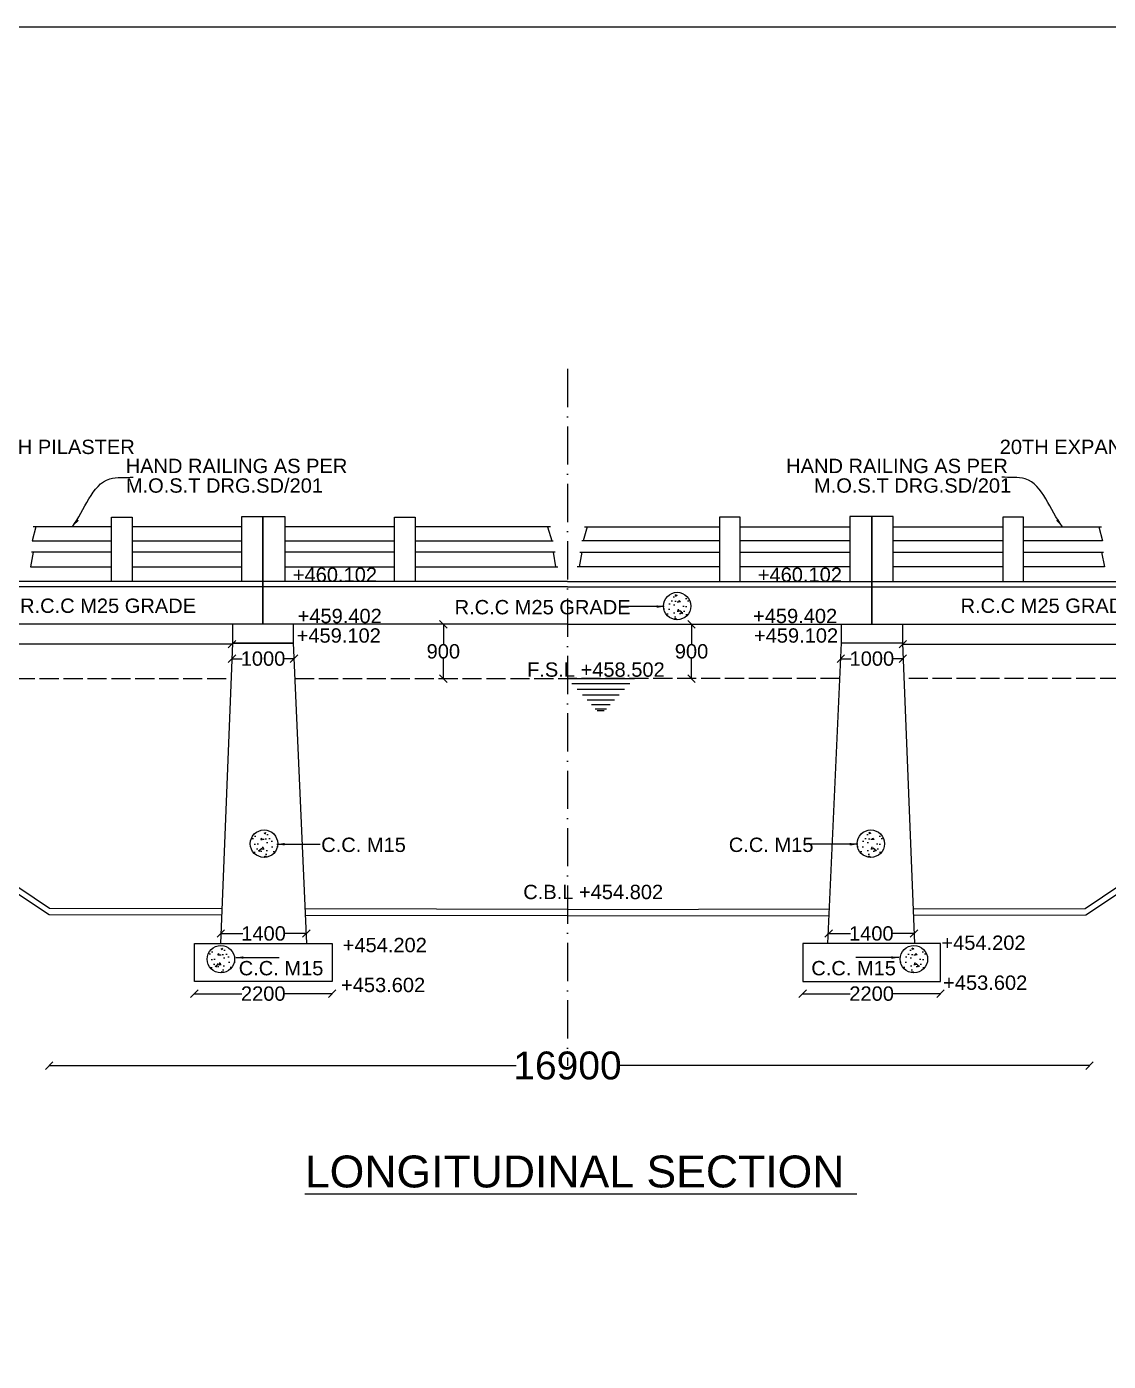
# Model space of a CAD drawing. Header units: millimetres. Extents: x 5124 to 3251958, y 2311 to 45962895.
# Drawn here: x 3207327 to 3220894, y 45946148 to 45962895 of the extents above; entities that cross this region are included whole.
import ezdxf

# ---------------------------------------------------------------- set-up
doc = ezdxf.new("R2010")
doc.units = ezdxf.units.MM
doc.header["$MEASUREMENT"] = 0
doc.linetypes.add('ACAD_ISO02W100', pattern=[15, 12, -3])
doc.linetypes.add('ACAD_ISO10W100', pattern=[18, 12, -3, 0, -3])
for name, color, linetype in [('DIMENSION', 7, 'Continuous'), ('DRAWING', 7, 'Continuous'), ('TEXT', 7, 'Continuous')]:
    doc.layers.add(name, color=color, linetype=linetype)
doc.styles.get("Standard").update_dxf_attribs({"font": 'arial.ttf', "height": 180})
doc.dimstyles.get("Standard").update_dxf_attribs({"dimtxt": 200, "dimasz": 110, "dimexe": 0.18, "dimexo": 0.0625, "dimgap": 0.09, "dimtad": 0, "dimtih": 1, "dimtoh": 1, "dimdec": 0, "dimzin": 0, "dimdsep": 46, "dimtxsty": 'Standard', "dimblk": 'OBLIQUE', "dimcen": 0.09, "dimse1": 1, "dimse2": 1, "dimadec": 0, "dimazin": 0, "dimtfac": 1, "dimtdec": 0, "dimtofl": 0, "dimtmove": 0, "dimatfit": 3, "dimfxl": 1, "dimtolj": 1, "dimtzin": 0, "dimarcsym": 0})

# ---------------------------------------------------------------- blocks, each defined once
blk = doc.blocks.new('_Oblique')
at = {"color": 0, "linetype": 'ByBlock', "lineweight": -2}
blk.add_line((-0.5, -0.5), (0.5, 0.5), dxfattribs=at)
blk = doc.blocks.new('*D27')
at = {"layer": 'Defpoints', "color": 0, "transparency": 16777216}
for p in [(3209430, 45950915), (3211158, 45950915), (3211158, 45950761)]:
    blk.add_point(p, dxfattribs=at)
at = {"layer": 'DIMENSION', "color": 0, "lineweight": -2, "transparency": 16777216}
for p, q in [((3209430, 45950761), (3210024, 45950761)), ((3211158, 45950761), (3210564, 45950761))]:
    blk.add_line(p, q, dxfattribs=at)
at = {"layer": 'DIMENSION', "color": 0, "lineweight": -2, "transparency": 16777216, "xscale": 95, "yscale": 95, "zscale": 95, "rotation": 180}
blk.add_blockref('_Oblique', (3209430, 45950761), dxfattribs=at)
at = {"layer": 'DIMENSION', "color": 0, "lineweight": -2, "transparency": 16777216, "xscale": 95, "yscale": 95, "zscale": 95}
blk.add_blockref('_Oblique', (3211158, 45950761), dxfattribs=at)
at = {"layer": 'DIMENSION', "color": 0, "transparency": 16777216, "insert": (3210294, 45950761), "char_height": 180, "attachment_point": 5}
blk.add_mtext('\\A1;2200', dxfattribs=at)
blk = doc.blocks.new('*D28')
at = {"layer": 'Defpoints', "color": 0, "transparency": 16777216}
for p in [(3209762, 45951518), (3210834, 45951566), (3210834, 45951516)]:
    blk.add_point(p, dxfattribs=at)
at = {"layer": 'DIMENSION', "color": 0, "lineweight": -2, "transparency": 16777216}
for p, q in [((3209762, 45951516), (3210038, 45951516)), ((3210834, 45951516), (3210558, 45951516))]:
    blk.add_line(p, q, dxfattribs=at)
at = {"layer": 'DIMENSION', "color": 0, "lineweight": -2, "transparency": 16777216, "xscale": 95, "yscale": 95, "zscale": 95, "rotation": 180}
blk.add_blockref('_Oblique', (3209762, 45951516), dxfattribs=at)
at = {"layer": 'DIMENSION', "color": 0, "lineweight": -2, "transparency": 16777216, "xscale": 95, "yscale": 95, "zscale": 95}
blk.add_blockref('_Oblique', (3210834, 45951516), dxfattribs=at)
at = {"layer": 'DIMENSION', "color": 0, "transparency": 16777216, "insert": (3210298, 45951516), "char_height": 180, "attachment_point": 5}
blk.add_mtext('\\A1;1400', dxfattribs=at)
blk = doc.blocks.new('*D38')
at = {"layer": 'Defpoints', "color": 0, "transparency": 16777216}
for p in [(3210680, 45955019), (3209902, 45954984), (3210680, 45954965)]:
    blk.add_point(p, dxfattribs=at)
at = {"layer": 'DIMENSION', "color": 0, "lineweight": -2, "transparency": 16777216}
for p, q in [((3209902, 45954965), (3210031, 45954965)), ((3210680, 45954965), (3210551, 45954965))]:
    blk.add_line(p, q, dxfattribs=at)
at = {"layer": 'DIMENSION', "color": 0, "lineweight": -2, "transparency": 16777216, "xscale": 95, "yscale": 95, "zscale": 95, "rotation": 180}
blk.add_blockref('_Oblique', (3209902, 45954965), dxfattribs=at)
at = {"layer": 'DIMENSION', "color": 0, "lineweight": -2, "transparency": 16777216, "xscale": 95, "yscale": 95, "zscale": 95}
blk.add_blockref('_Oblique', (3210680, 45954965), dxfattribs=at)
at = {"layer": 'DIMENSION', "color": 0, "transparency": 16777216, "insert": (3210291, 45954965), "char_height": 180, "attachment_point": 5}
blk.add_mtext('\\A1;1000', dxfattribs=at)
blk = doc.blocks.new('*D39')
at = {"layer": 'Defpoints', "color": 0, "transparency": 16777216}
for p in [(3202989, 45955147), (3202989, 45955003), (3209902, 45954965)]:
    blk.add_point(p, dxfattribs=at)
at = {"layer": 'DIMENSION', "color": 0, "lineweight": -2, "transparency": 16777216}
for p, q in [((3202989, 45955147), (3206177, 45955147)), ((3209902, 45955147), (3206714, 45955147))]:
    blk.add_line(p, q, dxfattribs=at)
at = {"layer": 'DIMENSION', "color": 0, "lineweight": -2, "transparency": 16777216, "xscale": 95, "yscale": 95, "zscale": 95, "rotation": 180}
blk.add_blockref('_Oblique', (3202989, 45955147), dxfattribs=at)
at = {"layer": 'DIMENSION', "color": 0, "lineweight": -2, "transparency": 16777216, "xscale": 95, "yscale": 95, "zscale": 95}
blk.add_blockref('_Oblique', (3209902, 45955147), dxfattribs=at)
at = {"layer": 'DIMENSION', "color": 0, "transparency": 16777216, "insert": (3206446, 45955147), "char_height": 180, "attachment_point": 5}
blk.add_mtext('\\A1;9000', dxfattribs=at)
blk = doc.blocks.new('*D40')
at = {"layer": 'Defpoints', "color": 0, "transparency": 16777216}
for p in [(3212553, 45955397), (3212739, 45955397), (3212787, 45954715)]:
    blk.add_point(p, dxfattribs=at)
at = {"layer": 'DIMENSION', "color": 0, "lineweight": -2, "transparency": 16777216}
for p, q in [((3212553, 45955397), (3212553, 45955148)), ((3212553, 45954715), (3212553, 45954964))]:
    blk.add_line(p, q, dxfattribs=at)
at = {"layer": 'DIMENSION', "color": 0, "lineweight": -2, "transparency": 16777216, "xscale": 95, "yscale": 95, "zscale": 95}
for p, rotation in [((3212553, 45955397), 90), ((3212553, 45954715), 270)]:
    blk.add_blockref('_Oblique', p, dxfattribs=dict(at, rotation=rotation))
at = {"layer": 'DIMENSION', "color": 0, "transparency": 16777216, "insert": (3212553, 45955056), "char_height": 180, "attachment_point": 5}
blk.add_mtext('\\A1;900', dxfattribs=at)
blk = doc.blocks.new('*D44')
at = {"layer": 'Defpoints', "color": 0, "transparency": 16777216}
for p in [(3217061, 45950915), (3218789, 45950915), (3217061, 45950761)]:
    blk.add_point(p, dxfattribs=at)
at = {"layer": 'DIMENSION', "color": 0, "lineweight": -2, "transparency": 16777216}
for p, q in [((3217061, 45950761), (3217655, 45950761)), ((3218789, 45950761), (3218195, 45950761))]:
    blk.add_line(p, q, dxfattribs=at)
at = {"layer": 'DIMENSION', "color": 0, "lineweight": -2, "transparency": 16777216, "xscale": 95, "yscale": 95, "zscale": 95, "rotation": 180}
blk.add_blockref('_Oblique', (3217061, 45950761), dxfattribs=at)
at = {"layer": 'DIMENSION', "color": 0, "lineweight": -2, "transparency": 16777216, "xscale": 95, "yscale": 95, "zscale": 95}
blk.add_blockref('_Oblique', (3218789, 45950761), dxfattribs=at)
at = {"layer": 'DIMENSION', "color": 0, "transparency": 16777216, "insert": (3217925, 45950761), "char_height": 180, "attachment_point": 5}
blk.add_mtext('\\A1;2200', dxfattribs=at)
blk = doc.blocks.new('*D45')
at = {"layer": 'Defpoints', "color": 0, "transparency": 16777216}
for p in [(3217385, 45951566), (3217385, 45951516), (3218457, 45951518)]:
    blk.add_point(p, dxfattribs=at)
at = {"layer": 'DIMENSION', "color": 0, "lineweight": -2, "transparency": 16777216}
for p, q in [((3217385, 45951516), (3217661, 45951516)), ((3218457, 45951516), (3218181, 45951516))]:
    blk.add_line(p, q, dxfattribs=at)
at = {"layer": 'DIMENSION', "color": 0, "lineweight": -2, "transparency": 16777216, "xscale": 95, "yscale": 95, "zscale": 95, "rotation": 180}
blk.add_blockref('_Oblique', (3217385, 45951516), dxfattribs=at)
at = {"layer": 'DIMENSION', "color": 0, "lineweight": -2, "transparency": 16777216, "xscale": 95, "yscale": 95, "zscale": 95}
blk.add_blockref('_Oblique', (3218457, 45951516), dxfattribs=at)
at = {"layer": 'DIMENSION', "color": 0, "transparency": 16777216, "insert": (3217921, 45951516), "char_height": 180, "attachment_point": 5}
blk.add_mtext('\\A1;1400', dxfattribs=at)
blk = doc.blocks.new('*D53')
at = {"layer": 'Defpoints', "color": 0, "transparency": 16777216}
for p in [(3217539, 45955019), (3217539, 45954965), (3218317, 45954984)]:
    blk.add_point(p, dxfattribs=at)
at = {"layer": 'DIMENSION', "color": 0, "lineweight": -2, "transparency": 16777216}
for p, q in [((3217539, 45954965), (3217668, 45954965)), ((3218317, 45954965), (3218189, 45954965))]:
    blk.add_line(p, q, dxfattribs=at)
at = {"layer": 'DIMENSION', "color": 0, "lineweight": -2, "transparency": 16777216, "xscale": 95, "yscale": 95, "zscale": 95, "rotation": 180}
blk.add_blockref('_Oblique', (3217539, 45954965), dxfattribs=at)
at = {"layer": 'DIMENSION', "color": 0, "lineweight": -2, "transparency": 16777216, "xscale": 95, "yscale": 95, "zscale": 95}
blk.add_blockref('_Oblique', (3218317, 45954965), dxfattribs=at)
at = {"layer": 'DIMENSION', "color": 0, "transparency": 16777216, "insert": (3217928, 45954965), "char_height": 180, "attachment_point": 5}
blk.add_mtext('\\A1;1000', dxfattribs=at)
blk = doc.blocks.new('*D54')
at = {"layer": 'Defpoints', "color": 0, "transparency": 16777216}
for p in [(3225230, 45955147), (3218317, 45954965), (3225230, 45955003)]:
    blk.add_point(p, dxfattribs=at)
at = {"layer": 'DIMENSION', "color": 0, "lineweight": -2, "transparency": 16777216}
for p, q in [((3218317, 45955147), (3221505, 45955147)), ((3225230, 45955147), (3222042, 45955147))]:
    blk.add_line(p, q, dxfattribs=at)
at = {"layer": 'DIMENSION', "color": 0, "lineweight": -2, "transparency": 16777216, "xscale": 95, "yscale": 95, "zscale": 95, "rotation": 180}
blk.add_blockref('_Oblique', (3218317, 45955147), dxfattribs=at)
at = {"layer": 'DIMENSION', "color": 0, "lineweight": -2, "transparency": 16777216, "xscale": 95, "yscale": 95, "zscale": 95}
blk.add_blockref('_Oblique', (3225230, 45955147), dxfattribs=at)
at = {"layer": 'DIMENSION', "color": 0, "transparency": 16777216, "insert": (3221774, 45955147), "char_height": 180, "attachment_point": 5}
blk.add_mtext('\\A1;9000', dxfattribs=at)
blk = doc.blocks.new('*D55')
at = {"layer": 'Defpoints', "color": 0, "transparency": 16777216}
for p in [(3215480, 45955397), (3215666, 45955397), (3215433, 45954715)]:
    blk.add_point(p, dxfattribs=at)
at = {"layer": 'DIMENSION', "color": 0, "lineweight": -2, "transparency": 16777216}
for p, q in [((3215666, 45955397), (3215666, 45955148)), ((3215666, 45954715), (3215666, 45954964))]:
    blk.add_line(p, q, dxfattribs=at)
at = {"layer": 'DIMENSION', "color": 0, "lineweight": -2, "transparency": 16777216, "xscale": 95, "yscale": 95, "zscale": 95}
for p, rotation in [((3215666, 45955397), 90), ((3215666, 45954715), 270)]:
    blk.add_blockref('_Oblique', p, dxfattribs=dict(at, rotation=rotation))
at = {"layer": 'DIMENSION', "color": 0, "transparency": 16777216, "insert": (3215666, 45955056), "char_height": 180, "attachment_point": 5}
blk.add_mtext('\\A1;900', dxfattribs=at)
blk = doc.blocks.new('*D58')
at = {"layer": 'Defpoints', "color": 0, "transparency": 16777216}
for p in [(3207609, 45949872), (3220658, 45949920), (3220658, 45949858)]:
    blk.add_point(p, dxfattribs=at)
at = {"layer": 'DIMENSION', "color": 0, "lineweight": -2, "transparency": 16777216}
for p, q in [((3207609, 45949858), (3213468, 45949858)), ((3220658, 45949858), (3214751, 45949858))]:
    blk.add_line(p, q, dxfattribs=at)
at = {"layer": 'DIMENSION', "color": 0, "lineweight": -2, "transparency": 16777216, "xscale": 95, "yscale": 95, "zscale": 95, "rotation": 180}
blk.add_blockref('_Oblique', (3207609, 45949858), dxfattribs=at)
at = {"layer": 'DIMENSION', "color": 0, "lineweight": -2, "transparency": 16777216, "xscale": 95, "yscale": 95, "zscale": 95}
blk.add_blockref('_Oblique', (3220658, 45949858), dxfattribs=at)
at = {"layer": 'DIMENSION', "color": 0, "transparency": 16777216, "insert": (3214110, 45949858), "char_height": 350, "attachment_point": 5}
blk.add_mtext('\\A1;16900', dxfattribs=at)

msp = doc.modelspace()

# ---------------------------------------------------------------- hatches: boundary and pattern name
at = {"layer": 'DRAWING'}
h = msp.add_hatch(dxfattribs=at)
h.set_pattern_fill('AR-CONC', color=256, scale=30)
h.set_pattern_definition([(130, (6336988.8, 400.71), (-215.1780548, -18.8256405), [22.5, -247.5]), (185, (6336988.8, 400.71), (41.6254001, 225.6576401), [18, -198]), (79.54855554, (6336970.87, 399.14), (-173.552654, 206.8319973), [19.1220576, -210.3426336]), (133.8158, (6336988.8, 460.7), (-320.1723992, -49.6557842), [33.75, -371.25]), (83.3643645, (6336962.12, 456.57), (-280.3985837, 292.2355802), [28.6831026, -315.514128]), (188.815836, (6336988.8, 460.7), (-280.3985835, 292.23558), [27, -297.0000003]), (159, (6336958.8, 445.71), (-179.07211564, -120.7856672), [22.5, -247.5]), (214, (6336958.8, 445.71), (-72.9945996, 217.5450135), [18, -198]), (108.54855526, (6336943.88, 435.65), (-252.066713, 96.7593458), [19.122057, -210.3426336]), (142.5, (6336988.8, 400.71), (-3.6479566, 99.86815615), [0, -195.6, 0, -201, 0, -198.75]), (172.5, (6336988.8, 400.71), (-78.92086123, 118.32351356), [0, -114.6, 0, -191.1, 0, -75.75]), (212.5, (6337055.7, 400.71), (-160.14673085, -6.76646152), [0, -75, 0, -234, 0, -310.5]), (222.5, (6337085.7, 400.71), (-174.9558508, 30.0314947), [0, -97.5, 0, -155.4, 0, -220.5])])
h.paths.add_polyline_path([(3215658.2, 45955625.5, 1), (3215314.3, 45955625.5, 1)])
h = msp.add_hatch(dxfattribs=at)
h.set_pattern_fill('AR-CONC', color=256, scale=30)
h.set_pattern_definition([(50, (88801.2, -2581.27), (215.1780548, -18.8256405), [22.5, -247.5]), (355, (88801.2, -2581.27), (-41.6254001, 225.6576401), [18, -198]), (100.45144446, (88819.13, -2582.84), (173.552654, 206.8319973), [19.1220576, -210.3426336]), (46.1842, (88801.2, -2521.27), (320.1723992, -49.6557842), [33.75, -371.25]), (96.6356355, (88827.88, -2525.4), (280.3985837, 292.2355802), [28.6831026, -315.514128]), (351.184164, (88801.2, -2521.27), (280.3985835, 292.23558), [27, -297.0000003]), (21, (88831.2, -2536.27), (179.07211564, -120.7856672), [22.5, -247.5]), (326, (88831.2, -2536.27), (72.9945996, 217.5450135), [18, -198]), (71.45144474, (88846.12, -2546.34), (252.066713, 96.7593458), [19.122057, -210.3426336]), (37.5, (88801.2, -2581.27), (3.6479566, 99.86815615), [0, -195.6, 0, -201, 0, -198.75]), (7.5, (88801.2, -2581.27), (78.92086123, 118.32351356), [0, -114.6, 0, -191.1, 0, -75.75]), (327.5, (88734.3, -2581.27), (160.14673085, -6.76646152), [0, -75, 0, -234, 0, -310.5]), (317.5, (88704.3, -2581.27), (174.9558508, 30.0314947), [0, -97.5, 0, -155.4, 0, -220.5])])
h.paths.add_polyline_path([(3210475.7, 45952643.5, 1), (3210131.8, 45952643.5, 1)])
h = msp.add_hatch(dxfattribs=at)
h.set_pattern_fill('AR-CONC', color=256, scale=30)
h.set_pattern_definition([(130, (6339418, -2581.27), (-215.1780548, -18.8256405), [22.5, -247.5]), (185, (6339418, -2581.27), (41.6254001, 225.6576401), [18, -198]), (79.54855554, (6339400.06, -2582.84), (-173.552654, 206.8319973), [19.1220576, -210.3426336]), (133.8158, (6339418, -2521.27), (-320.1723992, -49.6557842), [33.75, -371.25]), (83.3643645, (6339391.3, -2525.4), (-280.3985837, 292.2355802), [28.6831026, -315.514128]), (188.815836, (6339418, -2521.27), (-280.3985835, 292.23558), [27, -297.0000003]), (159, (6339388, -2536.27), (-179.07211564, -120.7856672), [22.5, -247.5]), (214, (6339388, -2536.27), (-72.9945996, 217.5450135), [18, -198]), (108.54855526, (6339373.07, -2546.34), (-252.066713, 96.7593458), [19.122057, -210.3426336]), (142.5, (6339417.994, -2581.27), (-3.6479566, 99.86815615), [0, -195.6, 0, -201, 0, -198.75]), (172.5, (6339417.99, -2581.27), (-78.92086123, 118.32351356), [0, -114.6, 0, -191.1, 0, -75.75]), (212.5, (6339484.89, -2581.27), (-160.14673085, -6.76646152), [0, -75, 0, -234, 0, -310.5]), (222.5, (6339514.9, -2581.27), (-174.9558508, 30.0314947), [0, -97.5, 0, -155.4, 0, -220.5])])
h.paths.add_polyline_path([(3218087.4, 45952643.5, 1), (3217743.5, 45952643.5, 1)])
h = msp.add_hatch(dxfattribs=at)
h.set_pattern_fill('AR-CONC', color=256, scale=30)
h.set_pattern_definition([(50, (88260.89, -4030.95), (215.1780548, -18.8256405), [22.5, -247.5]), (355, (88260.89, -4030.95), (-41.6254001, 225.6576401), [18, -198]), (100.45144446, (88278.82, -4032.52), (173.552654, 206.8319973), [19.1220576, -210.3426336]), (46.1842, (88260.9, -3970.95), (320.1723992, -49.6557842), [33.75, -371.25]), (96.6356355, (88287.57, -3975.1), (280.3985837, 292.2355802), [28.6831026, -315.514128]), (351.184164, (88260.9, -3970.95), (280.3985835, 292.23558), [27, -297.0000003]), (21, (88290.89, -3985.95), (179.07211564, -120.7856672), [22.5, -247.5]), (326, (88290.89, -3985.95), (72.9945996, 217.5450135), [18, -198]), (71.45144474, (88305.8, -3996.02), (252.066713, 96.7593458), [19.122057, -210.3426336]), (37.5, (88260.89, -4030.95), (3.6479566, 99.86815615), [0, -195.6, 0, -201, 0, -198.75]), (7.5, (88260.89, -4030.95), (78.92086123, 118.32351356), [0, -114.6, 0, -191.1, 0, -75.75]), (327.5, (88193.99, -4030.95), (160.14673085, -6.76646152), [0, -75, 0, -234, 0, -310.5]), (317.5, (88163.99, -4030.95), (174.9558508, 30.0314947), [0, -97.5, 0, -155.4, 0, -220.5])])
h.paths.add_polyline_path([(3209935.4, 45951193.8, 1), (3209591.5, 45951193.8, 1)])
h = msp.add_hatch(dxfattribs=at)
h.set_pattern_fill('AR-CONC', color=256, scale=30)
h.set_pattern_definition([(130, (6339958.3, -4030.95), (-215.1780548, -18.8256405), [22.5, -247.5]), (185, (6339958.3, -4030.95), (41.6254001, 225.6576401), [18, -198]), (79.54855554, (6339940.37, -4032.52), (-173.552654, 206.8319973), [19.1220576, -210.3426336]), (133.8158, (6339958.3, -3970.95), (-320.1723992, -49.6557842), [33.75, -371.25]), (83.3643645, (6339931.63, -3975.1), (-280.3985837, 292.2355802), [28.6831026, -315.514128]), (188.815836, (6339958.3, -3970.95), (-280.3985835, 292.23558), [27, -297.0000003]), (159, (6339928.3, -3985.95), (-179.07211564, -120.7856672), [22.5, -247.5]), (214, (6339928.3, -3985.95), (-72.9945996, 217.5450135), [18, -198]), (108.54855526, (6339913.38, -3996.02), (-252.066713, 96.7593458), [19.122057, -210.3426336]), (142.5, (6339958.31, -4030.95), (-3.6479566, 99.86815615), [0, -195.6, 0, -201, 0, -198.75]), (172.5, (6339958.31, -4030.95), (-78.92086123, 118.32351356), [0, -114.6, 0, -191.1, 0, -75.75]), (212.5, (6340025.21, -4030.95), (-160.14673085, -6.76646152), [0, -75, 0, -234, 0, -310.5]), (222.5, (6340055.2, -4030.95), (-174.9558508, 30.0314947), [0, -97.5, 0, -155.4, 0, -220.5])])
h.paths.add_polyline_path([(3218627.7, 45951193.8, 1), (3218283.8, 45951193.8, 1)])

# ---------------------------------------------------------------- linework, layer by layer
for p, q in [((3208389.1, 45956621.4), (3207410.2, 45956621.4)), ((3210024.3, 45956621.4), (3208648.9, 45956621.4)), ((3210024.3, 45956441.8), (3210024.3, 45956621.4)), ((3211941, 45956621.4), (3210565.6, 45956621.4)), ((3213895.4, 45956621.4), (3212200.9, 45956621.4)), ((3214323.8, 45956621.4), (3216018.3, 45956621.4)), ((3216278.2, 45956621.4), (3217653.6, 45956621.4)), ((3218194.9, 45956441.8), (3218194.9, 45956621.4)), ((3218194.9, 45956621.4), (3219570.2, 45956621.4)), ((3219830.1, 45956621.4), (3220808.9, 45956621.4)), ((3207397, 45956441.8), (3208389.1, 45956441.8)), ((3208648.9, 45956441.8), (3210024.3, 45956441.8)), ((3210565.6, 45956441.8), (3211941, 45956441.8)), ((3212200.9, 45956441.8), (3213929, 45956441.8)), ((3216018.3, 45956441.8), (3214290.2, 45956441.8)), ((3217653.6, 45956441.8), (3216278.2, 45956441.8)), ((3219570.2, 45956441.8), (3218194.9, 45956441.8)), ((3220822.2, 45956441.8), (3219830.1, 45956441.8)), ((3208389.1, 45956302.6), (3207386.8, 45956302.6)), ((3210024.3, 45956302.6), (3208648.9, 45956302.6)), ((3208648.9, 45956302.6), (3208648.9, 45956118.6)), ((3210024.3, 45956118.6), (3210024.3, 45956302.6)), ((3211941, 45956302.6), (3210565.6, 45956302.6)), ((3213955.1, 45956302.6), (3212200.9, 45956302.6)), ((3212200.9, 45956302.6), (3212200.9, 45956118.6)), ((3214264.1, 45956302.6), (3216018.3, 45956302.6)), ((3216018.3, 45956302.6), (3216018.3, 45956118.6)), ((3216278.2, 45956302.6), (3217653.6, 45956302.6)), ((3218194.9, 45956302.6), (3219570.2, 45956302.6)), ((3218194.9, 45956118.6), (3218194.9, 45956302.6)), ((3219570.2, 45956302.6), (3219570.2, 45956118.6)), ((3219830.1, 45956302.6), (3220832.4, 45956302.6)), ((3207373.2, 45956118.6), (3208389.1, 45956118.6)), ((3208648.9, 45956118.6), (3210024.3, 45956118.6)), ((3210565.6, 45956118.6), (3211941, 45956118.6)), ((3212200.9, 45956118.6), (3213989.6, 45956118.6)), ((3216018.3, 45956118.6), (3214229.6, 45956118.6)), ((3217653.6, 45956118.6), (3216278.2, 45956118.6)), ((3219570.2, 45956118.6), (3218194.9, 45956118.6)), ((3220845.9, 45956118.6), (3219830.1, 45956118.6)), ((3214109.6, 45954715.1), (3214949.2, 45954715.1)), ((3214571.6, 45954308.4), (3214483.8, 45954308.4))]:
    msp.add_line(p, q, dxfattribs=at)
for points in [[(3188868.1, 45962895.2), (3251958.3, 45962895.2), (3251958.3, 45926035), (3188868.1, 45926035)], [(3208648.9, 45955931.3), (3208389.1, 45955931.3), (3208389.1, 45956741.4), (3208648.9, 45956741.4)], [(3210290.5, 45955931.3), (3210024.3, 45955931.3), (3210024.3, 45956747.8), (3210290.5, 45956747.8)], [(3210290.5, 45956750.4), (3210565.6, 45956750.4), (3210565.6, 45955931.3), (3210290.5, 45955931.3)], [(3212200.9, 45955931.3), (3211941, 45955931.3), (3211941, 45956741.4), (3212200.9, 45956741.4)], [(3216018.3, 45955931.3), (3216278.2, 45955931.3), (3216278.2, 45956741.4), (3216018.3, 45956741.4)], [(3217928.7, 45956750.4), (3217653.6, 45956750.4), (3217653.6, 45955931.3), (3217928.7, 45955931.3)], [(3217928.7, 45955931.3), (3218194.9, 45955931.3), (3218194.9, 45956747.8), (3217928.7, 45956747.8)], [(3219570.2, 45955931.3), (3219830.1, 45955931.3), (3219830.1, 45956741.4), (3219570.2, 45956741.4)], [(3209908.8, 45955160), (3210672.2, 45955160), (3210672.2, 45955397.4), (3209908.8, 45955397.4)], [(3218310.4, 45955160), (3217547, 45955160), (3217547, 45955397.4), (3218310.4, 45955397.4)], [(3209430.2, 45951389.9), (3211158.1, 45951389.9), (3211158.1, 45950915.1), (3209430.2, 45950915.1)], [(3218789, 45951389.9), (3217061, 45951389.9), (3217061, 45950915.1), (3218789, 45950915.1)]]:
    msp.add_lwpolyline(points, close=True, dxfattribs=at)
at = {"layer": 'DRAWING', "linetype": 'ACAD_ISO10W100', "ltscale": 40}
msp.add_lwpolyline([(3214109.6, 45958600), (3214109.6, 45949857.6)], dxfattribs=at)
at = {"layer": 'DRAWING'}
for points in [[(3214109.6, 45955397.4), (3202607.3, 45955397.4), (3202607.3, 45956991.3)], [(3214109.6, 45955397.4), (3225611.9, 45955397.4), (3225611.9, 45956991.3)], [(3207442.9, 45956621.4), (3207397, 45956441.8)], [(3213861.1, 45956621.4), (3213912.5, 45956441.8)], [(3214358.1, 45956621.4), (3214306.7, 45956441.8)], [(3220776.3, 45956621.4), (3220822.2, 45956441.8)], [(3207410.3, 45956302.6), (3207373.2, 45956118.6)], [(3213929.6, 45956302.6), (3213960.6, 45956118.6)], [(3214289.6, 45956302.6), (3214258.6, 45956118.6)], [(3220808.9, 45956302.6), (3220845.9, 45956118.6)], [(3214109.6, 45955931.3), (3197841.9, 45955931.3)], [(3214109.6, 45955866.2), (3199536.4, 45955866.2)], [(3207614.4, 45951831.8), (3201620.7, 45955866.2)], [(3214109.6, 45955931.3), (3230377.3, 45955931.3)], [(3214109.6, 45955866.2), (3228682.8, 45955866.2)], [(3220604.8, 45951831.8), (3226598.5, 45955866.2)], [(3210842.1, 45951389.9), (3210673.4, 45955162.5), (3209908.8, 45955160), (3209757.3, 45951389.9)], [(3217377.1, 45951389.9), (3217545.8, 45955162.5), (3218310.4, 45955160), (3218461.9, 45951389.9)], [(3207609, 45951749.3), (3202960.9, 45954836.5), (3202661.2, 45954836.5), (3202661.2, 45954945.4), (3202987.3, 45954946.4)], [(3220610.2, 45951749.3), (3225258.3, 45954836.5), (3225558, 45954836.5), (3225558, 45954945.4), (3225231.9, 45954946.4)], [(3214166.4, 45954653.4), (3214891.9, 45954653.4)], [(3214232.2, 45954581.9), (3214825.5, 45954581.9)], [(3214296.7, 45954511.8), (3214760.4, 45954511.8)], [(3214355, 45954448.4), (3214701.5, 45954448.4)], [(3214409.7, 45954388.9), (3214646.3, 45954388.9)], [(3214457.3, 45954337.2), (3214598.3, 45954337.2)], [(3209774.9, 45951827.7), (3207614.4, 45951831.8)], [(3218444.3, 45951827.7), (3220604.8, 45951831.8)], [(3209771.6, 45951745.2), (3207609, 45951749.3)], [(3214109.6, 45951819.5), (3210822.6, 45951825.7)], [(3214109.6, 45951737), (3210826.3, 45951743.2)], [(3214109.6, 45951819.5), (3217396.6, 45951825.7)], [(3214109.6, 45951737), (3217392.9, 45951743.2)], [(3218447.6, 45951745.2), (3220610.2, 45951749.3)]]:
    msp.add_lwpolyline(points, dxfattribs=at)
at = {"layer": 'DRAWING', "const_width": 20}
for points in [[(3210290.5, 45955397.4), (3210290.5, 45956750.4)], [(3217928.7, 45955397.4), (3217928.7, 45956750.4)]]:
    msp.add_lwpolyline(points, dxfattribs=at)
at = {"layer": 'DRAWING', "linetype": 'ACAD_ISO02W100', "ltscale": 20}
for points in [[(3202989.4, 45954715.1), (3209890.9, 45954715.1)], [(3210693.4, 45954715.1), (3214109.6, 45954715.1)], [(3217525.8, 45954715.1), (3214109.6, 45954715.1)], [(3225229.8, 45954715.1), (3218328.3, 45954715.1)]]:
    msp.add_lwpolyline(points, dxfattribs=at)
at = {"layer": 'DRAWING'}
for centre in [(3215486.3, 45955625.5), (3210303.7, 45952643.5), (3217915.4, 45952643.5), (3209763.4, 45951193.8), (3218455.8, 45951193.8)]:
    msp.add_circle(centre, 172, dxfattribs=at)

# ---------------------------------------------------------------- texts
at = {"layer": 'DIMENSION'}
for s, p in [('C.C. M15  ', (3211021.2, 45952539.3)), ('C.C. M15  ', (3216133.6, 45952539.3)), ('C.B.L +454.802', (3213555.6, 45951947.7))]:
    msp.add_text(s, height=180, dxfattribs=at).set_placement(p)
at = {"layer": 'DRAWING'}
for p in [(3208570.9, 45957047.8), (3217202.6, 45957047.8)]:
    msp.add_text('M.O.S.T DRG.SD/201', height=180, dxfattribs=at).set_placement(p)
at = {"layer": 'TEXT'}
for s, height, p in [('20TH EXPANSION JOINT FILLED WITH PILASTER', 180, (3202815, 45957532.8)), ('20TH EXPANSION JOINT FILLED WITH PILASTER', 180, (3219531.5, 45957532.8)), ('HAND RAILING AS PER ', 180, (3208568.4, 45957293.8)), ('HAND RAILING AS PER ', 180, (3216853, 45957293.8)), ('+460.102', 180, (3210665.4, 45955928.8)), ('+460.102', 180, (3216497.2, 45955928.8)), ('  R.C.C M25 GRADE  ', 180, (3207104.2, 45955539.4)), ('  R.C.C M25 GRADE  ', 180, (3212554.9, 45955521.3)), ('  R.C.C M25 GRADE  ', 180, (3218901.1, 45955539.4)), ('+459.402', 180, (3210725.3, 45955410.6)), ('+459.402', 180, (3216437.4, 45955410.6)), ('+459.102', 180, (3210713.4, 45955165.8)), ('+459.102', 180, (3216449.2, 45955165.8)), ('F.S.L +458.502', 180, (3213603.3, 45954737.8)), ('+454.202', 180, (3218800.5, 45951310.7)), ('+454.202', 180, (3211290.6, 45951281.8)), ('C.C. M15  ', 180, (3209986.5, 45950991.6)), ('C.C. M15  ', 180, (3217168.3, 45950991.6)), ('+453.602', 180, (3218821.6, 45950809.4)), ('+453.602', 180, (3211269.5, 45950780.6)), ('%%ULONGITUDINAL SECTION ', 400, (3210816.4, 45948330))]:
    msp.add_text(s, height=height, dxfattribs=at).set_placement(p)

# ---------------------------------------------------------------- dimensions: what is measured, and where the dimension line sits
at = {"layer": 'DIMENSION'}
for base, p1, p2, angle, text, picture, middle in [((3212552.7, 45955397.4), (3212786.5, 45954715.1), (3212738.8, 45955397.4), 90, '900', '*D40', (3212552.7, 45955056.3)), ((3215666.5, 45955397.4), (3215432.7, 45954715.1), (3215480.4, 45955397.4), 90, '900', '*D55', (3215666.5, 45955056.3)), ((3217539.4, 45954965.2), (3218317.5, 45954984.4), (3217539.4, 45955019.2), 180, '1000', '*D53', (3217928.4, 45954965.2)), ((3217385, 45951515.7), (3218456.8, 45951518.2), (3217385, 45951566.1), 180, '1400', '*D45', (3217920.9, 45951515.7)), ((3217061, 45950761.3), (3218789, 45950915.1), (3217061, 45950915.1), 180, '2200', '*D44', (3217925, 45950761.3))]:
    dim = msp.add_linear_dim(base=base, p1=p1, p2=p2, angle=angle, text=text, dimstyle='Standard', override={"dimasz": 95, "dimarcsym": 1}, dxfattribs=at)
    dim.commit()
    dim.dimension.update_dxf_attribs({"geometry": picture, "text_midpoint": middle})
for base, p1, p2, text, picture, middle in [((3202989.4, 45955146.6), (3209901.7, 45954965.2), (3202989.4, 45955002.9), '9000', '*D39', (3206445.6, 45955146.6)), ((3220657.7, 45949857.6), (3207609, 45949872.2), (3220657.7, 45949919.7), '16900', '*D58', (3214109.6, 45949857.6))]:
    dim = msp.add_linear_dim(base=base, p1=p1, p2=p2, text=text, dimstyle='Standard', override={"dimasz": 95, "dimarcsym": 1}, dxfattribs=at)
    dim.commit()
    dim.dimension.update_dxf_attribs({"geometry": picture, "text_midpoint": middle, "dimtype": 160})
dim = msp.add_linear_dim(base=(3225229.8, 45955146.6), p1=(3218317.5, 45954965.2), p2=(3225229.8, 45955002.9), angle=180, text='9000', dimstyle='Standard', override={"dimasz": 95, "dimarcsym": 1}, dxfattribs=at)
dim.commit()
dim.dimension.update_dxf_attribs({"geometry": '*D54', "text_midpoint": (3221773.6, 45955146.6), "dimtype": 160})
for base, p1, p2, text, picture, middle in [((3210679.8, 45954965.2), (3209901.7, 45954984.4), (3210679.8, 45955019.2), '1000', '*D38', (3210290.8, 45954965.2)), ((3210834.2, 45951515.7), (3209762.4, 45951518.2), (3210834.2, 45951566.1), '1400', '*D28', (3210298.3, 45951515.7)), ((3211158.1, 45950761.3), (3209430.2, 45950915.1), (3211158.1, 45950915.1), '2200', '*D27', (3210294.2, 45950761.3))]:
    dim = msp.add_linear_dim(base=base, p1=p1, p2=p2, text=text, dimstyle='Standard', override={"dimasz": 95, "dimarcsym": 1}, dxfattribs=at)
    dim.commit()
    dim.dimension.update_dxf_attribs({"geometry": picture, "text_midpoint": middle})

# ---------------------------------------------------------------- leaders
msp.add_leader([(3217743.6, 45952636.4), (3217090.7, 45952636.4)], dimstyle='Standard', override={"dimasz": 95, "dimgap": 0.09, "dimtad": 0, "dimarcsym": 1}, dxfattribs=at)
at = {"layer": 'DRAWING'}
for points in [[(3215324, 45955618.4), (3214781.9, 45955618.4)], [(3210466, 45952636.4), (3211008.1, 45952636.4)], [(3217753.2, 45952636.4), (3217211.1, 45952636.4)], [(3209950.2, 45951214.5), (3210492.3, 45951214.5)], [(3218269, 45951214.5), (3217726.9, 45951214.5)]]:
    msp.add_leader(points, dimstyle='Standard', override={"dimasz": 95, "dimgap": 0.09, "dimtad": 0, "dimarcsym": 1}, dxfattribs=at)
at = {"layer": 'TEXT', "path_type": 1}
for points in [[(3207899.7, 45956621.4), (3208368.6, 45957221.3), (3208662.8, 45957242.3)], [(3220319.5, 45956621.4), (3219850.6, 45957221.3), (3219556.3, 45957242.3)]]:
    msp.add_leader(points, dimstyle='Standard', override={"dimgap": 0.09, "dimtad": 0}, dxfattribs=at)

doc.saveas('drawing.dxf')
